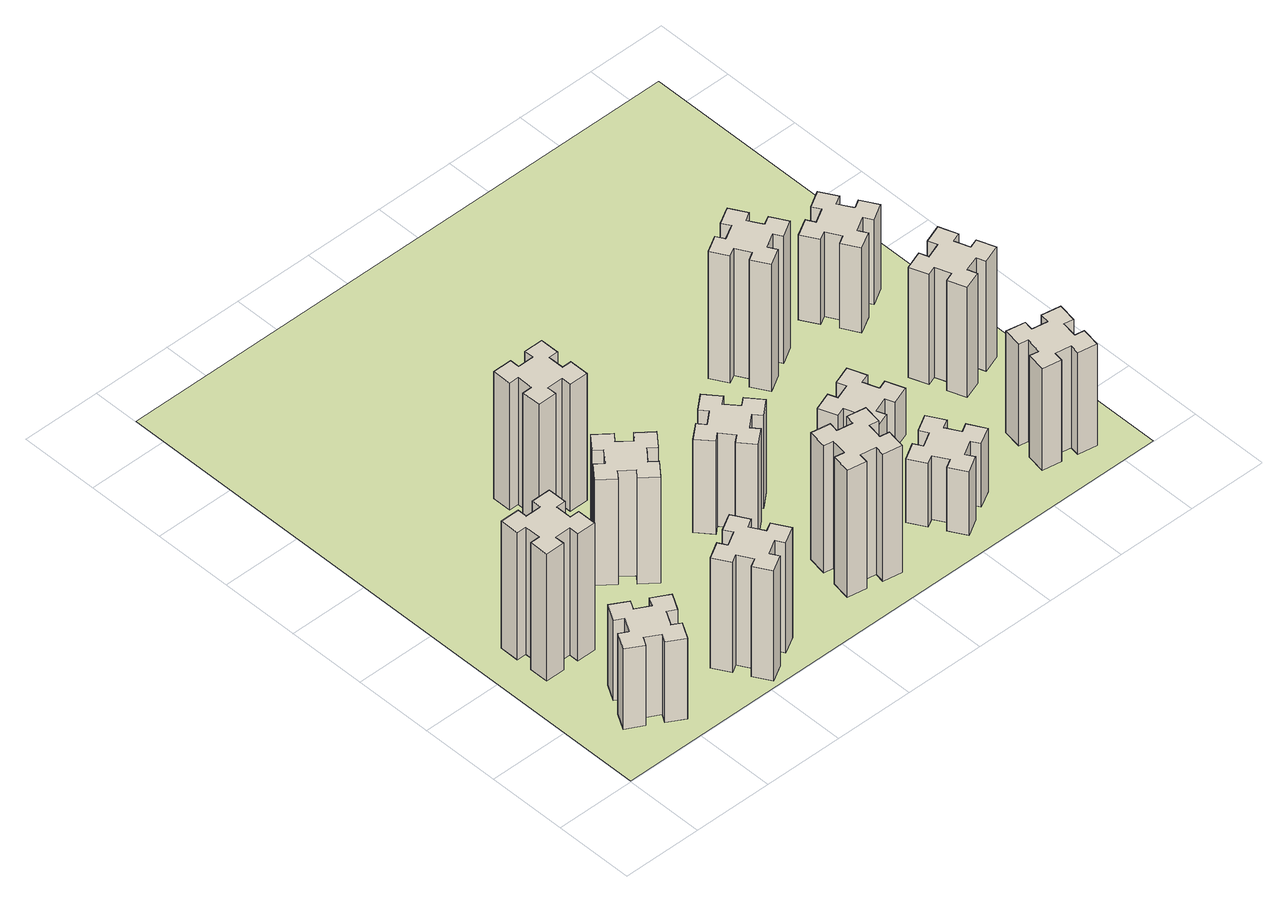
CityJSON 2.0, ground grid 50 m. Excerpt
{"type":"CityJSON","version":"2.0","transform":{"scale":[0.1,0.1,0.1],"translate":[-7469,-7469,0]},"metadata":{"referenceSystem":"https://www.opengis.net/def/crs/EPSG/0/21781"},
"CityObjects":{
"building1":{"type":"Building","attributes":{"class":"1000","function":"1000","usage":"1000","yearOfConstruction":2016,"roofType":"1000","measuredHeight":57,"storeysAboveGround":30,"storeysBelowGround":0},"geometry":[{"type":"Solid","lod":"1","boundaries":[[[[0,1,2,3,4,5,6,7,8,9,10,11,12,13,14,15,16,17,18,19]],[[17,16,20,21]],[[16,15,22,20]],[[15,14,23,22]],[[14,13,24,23]],[[13,12,25,24]],[[12,11,26,25]],[[11,10,27,26]],[[10,9,28,27]],[[9,8,29,28]],[[8,7,30,29]],[[7,6,31,30]],[[6,5,32,31]],[[5,4,33,32]],[[4,3,34,33]],[[3,2,35,34]],[[2,1,36,35]],[[1,0,37,36]],[[0,19,38,37]],[[19,18,39,38]],[[18,17,21,39]],[[24,25,26,27,28,29,30,31,32,33,34,35,36,37,38,39,21,20,22,23]]]]}]},
"building2":{"type":"Building","attributes":{"class":"1000","function":"1000","usage":"1000","yearOfConstruction":2016,"roofType":"1000","measuredHeight":90,"storeysAboveGround":30,"storeysBelowGround":0},"geometry":[{"type":"Solid","lod":"1","boundaries":[[[[40,41,42,43,44,45,46,47,48,49,50,51,52,53,54,55,56,57,58,59]],[[57,56,60,61]],[[56,55,62,60]],[[55,54,63,62]],[[54,53,64,63]],[[53,52,65,64]],[[52,51,66,65]],[[51,50,67,66]],[[50,49,68,67]],[[49,48,69,68]],[[48,47,70,69]],[[47,46,71,70]],[[46,45,72,71]],[[45,44,73,72]],[[44,43,74,73]],[[43,42,75,74]],[[42,41,76,75]],[[41,40,77,76]],[[40,59,78,77]],[[59,58,79,78]],[[58,57,61,79]],[[64,65,66,67,68,69,70,71,72,73,74,75,76,77,78,79,61,60,62,63]]]]}]},
"building3":{"type":"Building","attributes":{"class":"1000","function":"1000","usage":"1000","yearOfConstruction":2016,"roofType":"1000","measuredHeight":78,"storeysAboveGround":30,"storeysBelowGround":0},"geometry":[{"type":"Solid","lod":"1","boundaries":[[[[80,81,82,83,84,85,86,87,88,89,90,91,92,93,94,95,96,97,98,99]],[[97,96,100,101]],[[96,95,102,100]],[[95,94,103,102]],[[94,93,104,103]],[[93,92,105,104]],[[92,91,106,105]],[[91,90,107,106]],[[90,89,108,107]],[[89,88,109,108]],[[88,87,110,109]],[[87,86,111,110]],[[86,85,112,111]],[[85,84,113,112]],[[84,83,114,113]],[[83,82,115,114]],[[82,81,116,115]],[[81,80,117,116]],[[80,99,118,117]],[[99,98,119,118]],[[98,97,101,119]],[[104,105,106,107,108,109,110,111,112,113,114,115,116,117,118,119,101,100,102,103]]]]}]},
"building4":{"type":"Building","attributes":{"class":"1000","function":"1000","usage":"1000","yearOfConstruction":2016,"roofType":"1000","measuredHeight":75,"storeysAboveGround":30,"storeysBelowGround":0},"geometry":[{"type":"Solid","lod":"1","boundaries":[[[[120,121,122,123,124,125,126,127,128,129,130,131,132,133,134,135,136,137,138,139]],[[137,136,140,141]],[[136,135,142,140]],[[135,134,143,142]],[[134,133,144,143]],[[133,132,145,144]],[[132,131,146,145]],[[131,130,147,146]],[[130,129,148,147]],[[129,128,149,148]],[[128,127,150,149]],[[127,126,151,150]],[[126,125,152,151]],[[125,124,153,152]],[[124,123,154,153]],[[123,122,155,154]],[[122,121,156,155]],[[121,120,157,156]],[[120,139,158,157]],[[139,138,159,158]],[[138,137,141,159]],[[144,145,146,147,148,149,150,151,152,153,154,155,156,157,158,159,141,140,142,143]]]]}]},
"building5":{"type":"Building","attributes":{"class":"1000","function":"1000","usage":"1000","yearOfConstruction":2016,"roofType":"1000","measuredHeight":90,"storeysAboveGround":30,"storeysBelowGround":0},"geometry":[{"type":"Solid","lod":"1","boundaries":[[[[160,161,162,163,164,165,166,167,168,169,170,171,172,173,174,175,176,177,178,179]],[[177,176,180,181]],[[176,175,182,180]],[[175,174,183,182]],[[174,173,184,183]],[[173,172,185,184]],[[172,171,186,185]],[[171,170,187,186]],[[170,169,188,187]],[[169,168,189,188]],[[168,167,190,189]],[[167,166,191,190]],[[166,165,192,191]],[[165,164,193,192]],[[164,163,194,193]],[[163,162,195,194]],[[162,161,196,195]],[[161,160,197,196]],[[160,179,198,197]],[[179,178,199,198]],[[178,177,181,199]],[[184,185,186,187,188,189,190,191,192,193,194,195,196,197,198,199,181,180,182,183]]]]}]},
"building6":{"type":"Building","attributes":{"class":"1000","function":"1000","usage":"1000","yearOfConstruction":2016,"roofType":"1000","measuredHeight":90,"storeysAboveGround":30,"storeysBelowGround":0},"geometry":[{"type":"Solid","lod":"1","boundaries":[[[[200,201,202,203,204,205,206,207,208,209,210,211,212,213,214,215,216,217,218,219]],[[217,216,220,221]],[[216,215,222,220]],[[215,214,223,222]],[[214,213,224,223]],[[213,212,225,224]],[[212,211,226,225]],[[211,210,227,226]],[[210,209,228,227]],[[209,208,229,228]],[[208,207,230,229]],[[207,206,231,230]],[[206,205,232,231]],[[205,204,233,232]],[[204,203,234,233]],[[203,202,235,234]],[[202,201,236,235]],[[201,200,237,236]],[[200,219,238,237]],[[219,218,239,238]],[[218,217,221,239]],[[224,225,226,227,228,229,230,231,232,233,234,235,236,237,238,239,221,220,222,223]]]]}]},
"building7":{"type":"Building","attributes":{"class":"1000","function":"1000","usage":"1000","yearOfConstruction":2016,"roofType":"1000","measuredHeight":66,"storeysAboveGround":30,"storeysBelowGround":0},"geometry":[{"type":"Solid","lod":"1","boundaries":[[[[240,241,242,243,244,245,246,247,248,249,250,251,252,253,254,255,256,257,258,259]],[[257,256,260,261]],[[256,255,262,260]],[[255,254,263,262]],[[254,253,264,263]],[[253,252,265,264]],[[252,251,266,265]],[[251,250,267,266]],[[250,249,268,267]],[[249,248,269,268]],[[248,247,270,269]],[[247,246,271,270]],[[246,245,272,271]],[[245,244,273,272]],[[244,243,274,273]],[[243,242,275,274]],[[242,241,276,275]],[[241,240,277,276]],[[240,259,278,277]],[[259,258,279,278]],[[258,257,261,279]],[[264,265,266,267,268,269,270,271,272,273,274,275,276,277,278,279,261,260,262,263]]]]}]},
"building8":{"type":"Building","attributes":{"class":"1000","function":"1000","usage":"1000","yearOfConstruction":2016,"roofType":"1000","measuredHeight":45,"storeysAboveGround":30,"storeysBelowGround":0},"geometry":[{"type":"Solid","lod":"1","boundaries":[[[[280,281,282,283,284,285,286,287,288,289,290,291,292,293,294,295,296,297,298,299]],[[297,296,300,301]],[[296,295,302,300]],[[295,294,303,302]],[[294,293,304,303]],[[293,292,305,304]],[[292,291,306,305]],[[291,290,307,306]],[[290,289,308,307]],[[289,288,309,308]],[[288,287,310,309]],[[287,286,311,310]],[[286,285,312,311]],[[285,284,313,312]],[[284,283,314,313]],[[283,282,315,314]],[[282,281,316,315]],[[281,280,317,316]],[[280,299,318,317]],[[299,298,319,318]],[[298,297,301,319]],[[304,305,306,307,308,309,310,311,312,313,314,315,316,317,318,319,301,300,302,303]]]]}]},
"building9":{"type":"Building","attributes":{"class":"1000","function":"1000","usage":"1000","yearOfConstruction":2016,"roofType":"1000","measuredHeight":33,"storeysAboveGround":30,"storeysBelowGround":0},"geometry":[{"type":"Solid","lod":"1","boundaries":[[[[320,321,322,323,324,325,326,327,328,329,330,331,332,333,334,335,336,337,338,339]],[[337,336,340,341]],[[336,335,342,340]],[[335,334,343,342]],[[334,333,344,343]],[[333,332,345,344]],[[332,331,346,345]],[[331,330,347,346]],[[330,329,348,347]],[[329,328,349,348]],[[328,327,350,349]],[[327,326,351,350]],[[326,325,352,351]],[[325,324,353,352]],[[324,323,354,353]],[[323,322,355,354]],[[322,321,356,355]],[[321,320,357,356]],[[320,339,358,357]],[[339,338,359,358]],[[338,337,341,359]],[[344,345,346,347,348,349,350,351,352,353,354,355,356,357,358,359,341,340,342,343]]]]}]},
"building10":{"type":"Building","attributes":{"class":"1000","function":"1000","usage":"1000","yearOfConstruction":2016,"roofType":"1000","measuredHeight":90,"storeysAboveGround":30,"storeysBelowGround":0},"geometry":[{"type":"Solid","lod":"1","boundaries":[[[[360,361,362,363,364,365,366,367,368,369,370,371,372,373,374,375,376,377,378,379]],[[377,376,380,381]],[[376,375,382,380]],[[375,374,383,382]],[[374,373,384,383]],[[373,372,385,384]],[[372,371,386,385]],[[371,370,387,386]],[[370,369,388,387]],[[369,368,389,388]],[[368,367,390,389]],[[367,366,391,390]],[[366,365,392,391]],[[365,364,393,392]],[[364,363,394,393]],[[363,362,395,394]],[[362,361,396,395]],[[361,360,397,396]],[[360,379,398,397]],[[379,378,399,398]],[[378,377,381,399]],[[384,385,386,387,388,389,390,391,392,393,394,395,396,397,398,399,381,380,382,383]]]]}]},
"building11":{"type":"Building","attributes":{"class":"1000","function":"1000","usage":"1000","yearOfConstruction":2016,"roofType":"1000","measuredHeight":72,"storeysAboveGround":30,"storeysBelowGround":0},"geometry":[{"type":"Solid","lod":"1","boundaries":[[[[400,401,402,403,404,405,406,407,408,409,410,411,412,413,414,415,416,417,418,419]],[[417,416,420,421]],[[416,415,422,420]],[[415,414,423,422]],[[414,413,424,423]],[[413,412,425,424]],[[412,411,426,425]],[[411,410,427,426]],[[410,409,428,427]],[[409,408,429,428]],[[408,407,430,429]],[[407,406,431,430]],[[406,405,432,431]],[[405,404,433,432]],[[404,403,434,433]],[[403,402,435,434]],[[402,401,436,435]],[[401,400,437,436]],[[400,419,438,437]],[[419,418,439,438]],[[418,417,421,439]],[[424,425,426,427,428,429,430,431,432,433,434,435,436,437,438,439,421,420,422,423]]]]}]},
"building12":{"type":"Building","attributes":{"class":"1000","function":"1000","usage":"1000","yearOfConstruction":2016,"roofType":"1000","measuredHeight":78,"storeysAboveGround":30,"storeysBelowGround":0},"geometry":[{"type":"Solid","lod":"1","boundaries":[[[[440,441,442,443,444,445,446,447,448,449,450,451,452,453,454,455,456,457,458,459]],[[457,456,460,461]],[[456,455,462,460]],[[455,454,463,462]],[[454,453,464,463]],[[453,452,465,464]],[[452,451,466,465]],[[451,450,467,466]],[[450,449,468,467]],[[449,448,469,468]],[[448,447,470,469]],[[447,446,471,470]],[[446,445,472,471]],[[445,444,473,472]],[[444,443,474,473]],[[443,442,475,474]],[[442,441,476,475]],[[441,440,477,476]],[[440,459,478,477]],[[459,458,479,478]],[[458,457,461,479]],[[464,465,466,467,468,469,470,471,472,473,474,475,476,477,478,479,461,460,462,463]]]]}]},
"building13":{"type":"Building","attributes":{"class":"1000","function":"1000","usage":"1000","yearOfConstruction":2016,"roofType":"1000","measuredHeight":60,"storeysAboveGround":30,"storeysBelowGround":0},"geometry":[{"type":"Solid","lod":"1","boundaries":[[[[480,481,482,483,484,485,486,487,488,489,490,491,492,493,494,495,496,497,498,499]],[[497,496,500,501]],[[496,495,502,500]],[[495,494,503,502]],[[494,493,504,503]],[[493,492,505,504]],[[492,491,506,505]],[[491,490,507,506]],[[490,489,508,507]],[[489,488,509,508]],[[488,487,510,509]],[[487,486,511,510]],[[486,485,512,511]],[[485,484,513,512]],[[484,483,514,513]],[[483,482,515,514]],[[482,481,516,515]],[[481,480,517,516]],[[480,499,518,517]],[[499,498,519,518]],[[498,497,501,519]],[[504,505,506,507,508,509,510,511,512,513,514,515,516,517,518,519,501,500,502,503]]]]}]},
"landuse1":{"type":"LandUse","attributes":{"name":"plot1","function":"1010"},"geometry":[{"type":"MultiSurface","lod":"1","boundaries":[[[520,521,522,523]]]}]}
},
"vertices":[
[405,474,0],[355,387,0],[303,417,0],[243,313,0],[347,253,0],[377,305,0],[464,255,0],[434,203,0],[538,143,0],[598,247,0],[546,277,0],[596,364,0],[648,334,0],[708,438,0],[604,498,0],[574,446,0],[487,496,0],[517,548,0],[413,608,0],[353,504,0],[487,496,570],[517,548,570],[574,446,570],[604,498,570],[708,438,570],[648,334,570],[596,364,570],[546,277,570],[598,247,570],[538,143,570],[434,203,570],[464,255,570],[377,305,570],[347,253,570],[243,313,570],[303,417,570],[355,387,570],[405,474,570],[353,504,570],[413,608,570],
[265,1065,0],[265,965,0],[205,965,0],[205,845,0],[325,845,0],[325,905,0],[425,905,0],[425,845,0],[545,845,0],[545,965,0],[485,965,0],[485,1065,0],[545,1065,0],[545,1185,0],[425,1185,0],[425,1125,0],[325,1125,0],[325,1185,0],[205,1185,0],[205,1065,0],[325,1125,900],[325,1185,900],[425,1125,900],[425,1185,900],[545,1185,900],[545,1065,900],[485,1065,900],[485,965,900],[545,965,900],[545,845,900],[425,845,900],[425,905,900],[325,905,900],[325,845,900],[205,845,900],[205,965,900],[265,965,900],[265,1065,900],[205,1065,900],[205,1185,900],
[1127,155,0],[1214,205,0],[1244,153,0],[1348,213,0],[1288,317,0],[1236,287,0],[1186,374,0],[1238,404,0],[1178,508,0],[1074,448,0],[1104,396,0],[1017,346,0],[987,398,0],[883,338,0],[943,234,0],[995,264,0],[1045,177,0],[993,147,0],[1053,43,0],[1157,103,0],[1045,177,780],[993,147,780],[995,264,780],[943,234,780],[883,338,780],[987,398,780],[1017,346,780],[1104,396,780],[1074,448,780],[1178,508,780],[1238,404,780],[1186,374,780],[1236,287,780],[1288,317,780],[1348,213,780],[1244,153,780],[1214,205,780],[1127,155,780],[1157,103,780],[1053,43,780],
[1224,1267,0],[1148,1332,0],[1186,1378,0],[1094,1455,0],[1017,1363,0],[1063,1324,0],[999,1248,0],[953,1286,0],[876,1194,0],[968,1117,0],[1006,1163,0],[1083,1099,0],[1044,1053,0],[1136,976,0],[1213,1068,0],[1167,1106,0],[1232,1183,0],[1278,1144,0],[1355,1236,0],[1263,1313,0],[1232,1183,750],[1278,1144,750],[1167,1106,750],[1213,1068,750],[1136,976,750],[1044,1053,750],[1083,1099,750],[1006,1163,750],[968,1117,750],[876,1194,750],[953,1286,750],[999,1248,750],[1063,1324,750],[1017,1363,750],[1094,1455,750],[1186,1378,750],[1148,1332,750],[1224,1267,750],[1263,1313,750],[1355,1236,750],
[1165,1965,0],[1065,1965,0],[1065,2025,0],[945,2025,0],[945,1905,0],[1005,1905,0],[1005,1805,0],[945,1805,0],[945,1685,0],[1065,1685,0],[1065,1745,0],[1165,1745,0],[1165,1685,0],[1285,1685,0],[1285,1805,0],[1225,1805,0],[1225,1905,0],[1285,1905,0],[1285,2025,0],[1165,2025,0],[1225,1905,900],[1285,1905,900],[1225,1805,900],[1285,1805,900],[1285,1685,900],[1165,1685,900],[1165,1745,900],[1065,1745,900],[1065,1685,900],[945,1685,900],[945,1805,900],[1005,1805,900],[1005,1905,900],[945,1905,900],[945,2025,900],[1065,2025,900],[1065,1965,900],[1165,1965,900],[1165,2025,900],[1285,2025,900],
[2055,307,0],[2072,405,0],[2131,395,0],[2152,513,0],[2034,534,0],[2024,475,0],[1925,492,0],[1936,551,0],[1817,572,0],[1797,454,0],[1856,444,0],[1838,345,0],[1779,356,0],[1758,237,0],[1877,217,0],[1887,276,0],[1985,258,0],[1975,199,0],[2093,178,0],[2114,297,0],[1985,258,900],[1975,199,900],[1887,276,900],[1877,217,900],[1758,237,900],[1779,356,900],[1838,345,900],[1856,444,900],[1797,454,900],[1817,572,900],[1936,551,900],[1925,492,900],[2024,475,900],[2034,534,900],[2152,513,900],[2131,395,900],[2072,405,900],[2055,307,900],[2114,297,900],[2093,178,900],
[1788,999,0],[1864,1063,0],[1903,1017,0],[1995,1094,0],[1918,1186,0],[1872,1148,0],[1807,1224,0],[1853,1263,0],[1776,1355,0],[1684,1278,0],[1723,1232,0],[1646,1167,0],[1608,1213,0],[1516,1136,0],[1593,1044,0],[1639,1083,0],[1703,1006,0],[1657,968,0],[1734,876,0],[1826,953,0],[1703,1006,660],[1657,968,660],[1639,1083,660],[1593,1044,660],[1516,1136,660],[1608,1213,660],[1646,1167,660],[1723,1232,660],[1684,1278,660],[1776,1355,660],[1853,1263,660],[1807,1224,660],[1872,1148,660],[1918,1186,660],[1995,1094,660],[1903,1017,660],[1864,1063,660],[1788,999,660],[1826,953,660],[1734,876,660],
[2475,364,0],[2525,277,0],[2473,247,0],[2533,143,0],[2637,203,0],[2607,255,0],[2694,305,0],[2724,253,0],[2828,313,0],[2768,417,0],[2716,387,0],[2666,474,0],[2718,504,0],[2658,608,0],[2554,548,0],[2584,496,0],[2497,446,0],[2467,498,0],[2363,438,0],[2423,334,0],[2497,446,450],[2467,498,450],[2584,496,450],[2554,548,450],[2658,608,450],[2718,504,450],[2666,474,450],[2716,387,450],[2768,417,450],[2828,313,450],[2724,253,450],[2694,305,450],[2607,255,450],[2637,203,450],[2533,143,450],[2473,247,450],[2525,277,450],[2475,364,450],[2423,334,450],[2363,438,450],
[2716,1006,0],[2682,1100,0],[2738,1120,0],[2697,1233,0],[2584,1192,0],[2605,1136,0],[2511,1102,0],[2490,1158,0],[2377,1117,0],[2419,1004,0],[2475,1025,0],[2509,931,0],[2453,910,0],[2494,797,0],[2607,839,0],[2586,895,0],[2680,929,0],[2700,873,0],[2813,914,0],[2772,1027,0],[2680,929,330],[2700,873,330],[2586,895,330],[2607,839,330],[2494,797,330],[2453,910,330],[2509,931,330],[2475,1025,330],[2419,1004,330],[2377,1117,330],[2490,1158,330],[2511,1102,330],[2605,1136,330],[2584,1192,330],[2697,1233,330],[2738,1120,330],[2682,1100,330],[2716,1006,330],[2772,1027,330],[2813,914,330],
[2607,1735,0],[2694,1785,0],[2724,1733,0],[2828,1793,0],[2768,1897,0],[2716,1867,0],[2666,1954,0],[2718,1984,0],[2658,2088,0],[2554,2028,0],[2584,1976,0],[2497,1926,0],[2467,1978,0],[2363,1918,0],[2423,1814,0],[2475,1844,0],[2525,1757,0],[2473,1727,0],[2533,1623,0],[2637,1683,0],[2525,1757,900],[2473,1727,900],[2475,1844,900],[2423,1814,900],[2363,1918,900],[2467,1978,900],[2497,1926,900],[2584,1976,900],[2554,2028,900],[2658,2088,900],[2718,1984,900],[2666,1954,900],[2716,1867,900],[2768,1897,900],[2828,1793,900],[2724,1733,900],[2694,1785,900],[2607,1735,900],[2637,1683,900],[2533,1623,900],
[3435,307,0],[3452,405,0],[3511,395,0],[3532,513,0],[3414,534,0],[3404,475,0],[3305,492,0],[3316,551,0],[3197,572,0],[3177,454,0],[3236,444,0],[3218,345,0],[3159,356,0],[3138,237,0],[3257,217,0],[3267,276,0],[3365,258,0],[3355,199,0],[3473,178,0],[3494,297,0],[3365,258,720],[3355,199,720],[3267,276,720],[3257,217,720],[3138,237,720],[3159,356,720],[3218,345,720],[3236,444,720],[3177,454,720],[3197,572,720],[3316,551,720],[3305,492,720],[3404,475,720],[3414,534,720],[3532,513,720],[3511,395,720],[3452,405,720],[3435,307,720],[3494,297,720],[3473,178,720],
[3215,1125,0],[3249,1031,0],[3193,1010,0],[3234,897,0],[3347,939,0],[3326,995,0],[3420,1029,0],[3440,973,0],[3553,1014,0],[3512,1127,0],[3456,1106,0],[3422,1200,0],[3478,1220,0],[3437,1333,0],[3324,1292,0],[3345,1236,0],[3251,1202,0],[3230,1258,0],[3117,1217,0],[3159,1104,0],[3251,1202,780],[3230,1258,780],[3345,1236,780],[3324,1292,780],[3437,1333,780],[3478,1220,780],[3422,1200,780],[3456,1106,780],[3512,1127,780],[3553,1014,780],[3440,973,780],[3420,1029,780],[3326,995,780],[3347,939,780],[3234,897,780],[3193,1010,780],[3249,1031,780],[3215,1125,780],[3159,1104,780],[3117,1217,780],
[3224,1976,0],[3137,1926,0],[3107,1978,0],[3003,1918,0],[3063,1814,0],[3115,1844,0],[3165,1757,0],[3113,1727,0],[3173,1623,0],[3277,1683,0],[3247,1735,0],[3334,1785,0],[3364,1733,0],[3468,1793,0],[3408,1897,0],[3356,1867,0],[3306,1954,0],[3358,1984,0],[3298,2088,0],[3194,2028,0],[3306,1954,600],[3358,1984,600],[3356,1867,600],[3408,1897,600],[3468,1793,600],[3364,1733,600],[3334,1785,600],[3247,1735,600],[3277,1683,600],[3173,1623,600],[3113,1727,600],[3165,1757,600],[3115,1844,600],[3063,1814,600],[3003,1918,600],[3107,1978,600],[3137,1926,600],[3224,1976,600],[3194,2028,600],[3298,2088,600],
[5,3705,0],[3705,3705,0],[3705,5,0],[5,5,0]
]}
